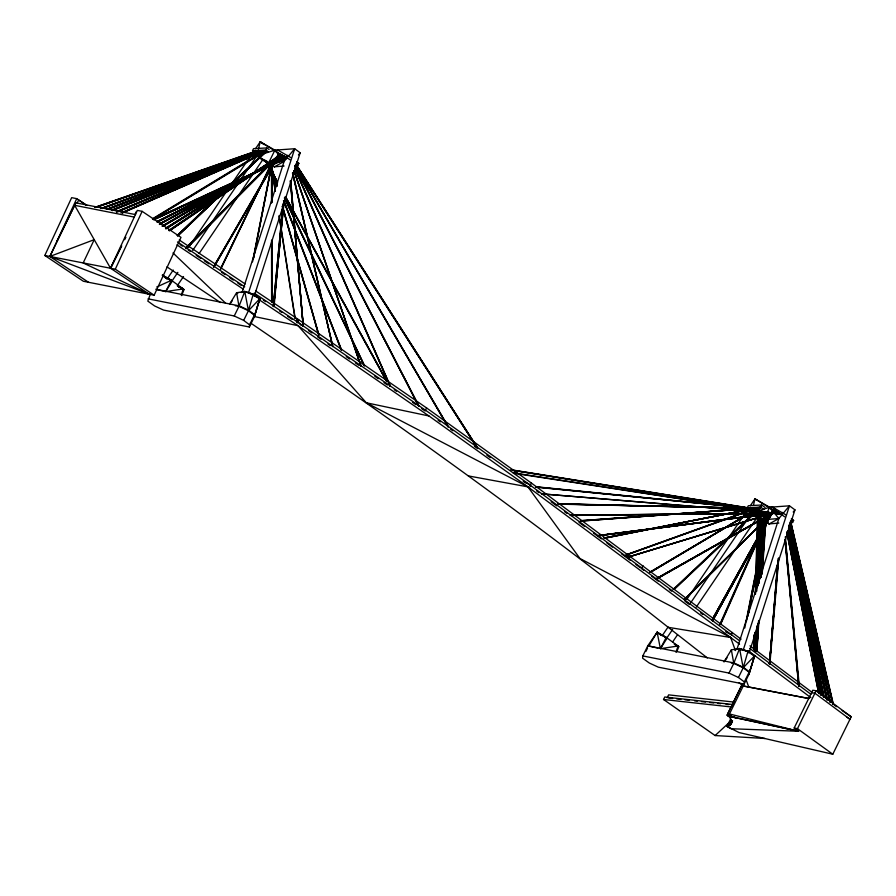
<?xml version="1.0" encoding="UTF-8"?>
<svg xmlns="http://www.w3.org/2000/svg" width="896" height="896" viewBox="0 0 896 896"><rect width="100%" height="100%" fill="white"/><g stroke="black" fill="none" stroke-linecap="round" stroke-linejoin="round"><path stroke-width="1.34" d="M753.603 649.331L754.096 634.984M755.227 593.779L757.501 516.006M754.062 648.682L754.342 634.57M755.518 594.104L757.926 516.275M754.354 648.794L754.701 634.682M756.022 591.584L758.229 516.219M754.466 650.709L755.082 632.643M756.526 590.957L759.058 517.317M754.544 650.328L755.171 632.15M756.571 591.595L759.125 517.485M754.813 649.275L755.384 632.598M756.963 586.746L757.49 571.458M757.59 568.68L759.36 517.261M754.902 650.418L755.53 632.24M757.075 587.507L759.483 517.586M755.238 649.51L755.854 631.445M757.389 586.992L759.786 517.518M755.698 651.291L756.47 628.914M758.162 585.738L760.626 518.638M756.056 651.381L756.896 629.059M758.632 583.038L760.928 518.582M756.661 641.536L756.358 651.459L758.173 626.416M756.986 634.704L757.198 629.126M758.934 583.061L761.286 518.683M263.346 151.469L262.976 150.909L263.346 151.469L122.438 212.946M755.866 651.067L757.064 625.957M759.136 582.714L760.536 553.426M760.726 549.237L762.194 518.549M755.922 651.146L757.12 626.046M759.192 582.826L762.261 518.694M756.168 651.011L756.706 639.856M756.974 634.278L757.232 628.69M759.64 578.48L760.838 553.37M761.04 549.181L761.242 545.003M761.432 540.814L762.44 519.893M756.291 651.224L757.355 628.925M759.752 578.738L762.619 518.806M757.669 627.402L756.594 651.269L757.982 626.17M760.054 578.738L762.866 518.605M756.168 651.213L757.557 626.035M760.446 577.237L763.694 519.87M756.414 651.134L757.792 627.379M760.693 577.091L762.552 544.958M762.787 540.77L763.918 521.214M760.805 577.326L764.109 520.117M756.784 651.235L758.15 627.491M761.062 577.192L761.376 571.603M761.622 567.414L763.885 528.304M764.12 524.115L764.288 521.315M756.84 651.381L758.285 626.237M758.453 623.448L758.61 620.648M761.275 574.549L763.941 528.461M764.098 525.661L764.422 520.072M756.123 651.414L757.859 626.461M761.51 573.798L765.15 521.125M756.213 651.09L758.15 623.179M761.533 574.347L765.206 521.315M761.813 573.754L762.014 570.976M762.205 568.21L764.512 534.934M764.702 532.168L765.464 521.08M756.582 651.179L758.71 620.48M761.891 574.437L765.565 521.427M756.851 651.627L758.912 620.984M762.429 571.234L765.733 522.57M778.478 558.208L769.518 663.925L777.459 565.219M777.773 565.342L769.518 663.925L777.874 560.963M778.12 561.176L778.355 558.398M769.261 663.734L769.899 663.914L778.792 558.298M150.259 294.336L147.818 301.101L154.582 305.95L163.531 310.072L249.368 326.995L249.57 324.822L254.554 314.709L248.662 310.274L239.221 305.861L155.77 289.251M254.15 295.747L259.818 298.749L254.128 317.318L259.818 298.749L253.21 294.235L244.787 291.469L236.589 292.746L229.858 303.733M254.554 314.709L254.341 316.87L249.368 326.995M282.789 206.618L273.269 306.477L283.114 203.75M283.125 206.718L273.605 306.566L284.11 201.074M274.064 306.477L283.774 200.973M284.054 201.174L273.728 306.376M744.139 684.085L744.341 681.912L749.325 671.798L743.434 667.363L733.992 662.95L647.797 645.803L642.824 655.928L642.589 658.19L649.342 663.04L658.302 667.162L744.139 684.085L749.112 673.96L749.325 671.798M751.184 654.035L754.578 655.838L748.888 674.408L754.578 655.838L747.981 651.325L739.558 648.558L731.36 649.835L723.957 661.92L727.048 657.821M261.789 151.558L261.453 150.987L261.789 151.558L118.104 211.691M252.538 261.867L271.578 164.651M253.277 259.157L271.779 164.674M253.658 257.846L271.869 164.64M757.725 507.539L626.102 554.814M744.766 628.04L765.632 522.323M746.458 621.186L765.968 522.323M747.354 617.176L766.024 522.558M748.451 613.066L766.338 522.446M747.936 615.933L766.36 522.57M257.466 153.306L256.861 155.859L240.43 180.085M258.384 149.464L260.221 141.781L274.904 150.147L284.088 161.459L242.245 292.04M752.539 509.107L751.632 512.949L690.603 602.93M753.458 505.266L754.981 498.87L769.675 507.237L778.859 518.549L737.016 649.13M513.307 472.819L782.04 514.461L513.43 473.222M254.33 315.157L248.438 310.722L253.21 294.235L244.787 291.469L241.248 292.51M749.101 672.246L743.21 667.811L747.981 651.325L739.558 648.558L734.832 649.947M181.283 295.277L183.243 288.915L171.438 280.291L162.355 275.15L163.397 276.147M254.128 317.318L259.818 298.749L248.438 310.722L238.997 306.309L235.323 305.749M676.054 652.366L678.003 646.005L666.21 637.381L657.126 632.24L647.797 645.803L657.888 648.122M748.888 674.408L754.578 655.838L743.21 667.811L733.768 663.398L731.315 663.029M248.326 293.362L294.683 148.725L300.182 152.79L254.262 296.106M605.886 538.014L756.392 507.998L604.05 537.936M743.098 650.451L789.454 505.814L794.954 509.88L749.022 653.195M598.259 535.562L778.77 512.456L598.102 535.55M275.867 159.701C277.603 152.891 283.237 151.458 276.114 157.83M181.686 295.602L184.027 289.565L177.565 285.734M676.917 651.482L678.798 646.654L674.598 644.101M447.933 426.765L295.96 166.443M476.829 447.485L296.419 165.648M730.621 719.006L726.97 726.421L738.987 732.536L832.787 754.219L851.2 716.8L816.133 690.726L812.75 690.245L794.17 728.011L798.65 731.259L731.102 728.728L726.97 726.421C734.026 725.693 731.539 717.618 727.16 715.075L742.549 683.805M570.483 515.469L779.587 513.005M570.338 515.077L779.576 513.386M581.997 521.002L754.858 508.166L581.65 520.61M719.734 624.602L765.498 521.584M720.149 624.68L766.416 520.542M720.966 623.661L766.763 520.654M259.941 151.054L260.221 151.648L259.941 151.054L111.843 210.056M44.8 255.472L115.293 269.17L142.139 211.344L180.992 237.373L154.146 295.21L83.384 281.266L44.8 255.472L71.669 197.658L76.742 198.643L86.957 205.475M297.226 322.728L298.659 319.637L255.573 290.909M88.458 282.262L49.874 256.458L76.742 198.643M74.637 205.307L110.522 268.229L149.386 294.258L49.874 256.458L74.637 205.307L134.344 217.112M220.909 268.027L270.626 165.144M221.021 268.094L270.715 165.11M220.618 269.382L270.917 165.133M418.914 405.866L294.986 165.805M541.565 493.842L780.629 513.61M56.795 241.562L75.858 202.821L135.576 214.614M77.168 203.078L78.669 200.032L86.766 205.43M134.915 214.48L136.416 211.445M110.645 268.307L121.643 245.952M254.139 151.906L252.515 150.73L253.546 148.635L266.896 147.93L269.125 149.542M252.515 150.73L265.866 150.024L266.896 147.93M274.904 150.147L268.766 162.624L256.861 155.859L274.904 150.147L294.683 148.725L288.501 156.15M280.818 155.187L276.36 151.962L277.39 149.867L291.054 157.718M289.946 159.768L286.686 157.405L287.717 155.31M296.934 164.987L297.819 165.458L298.861 163.363L296.632 161.75M148.053 298.838L234.237 315.974L239.221 305.861M249.57 324.822L243.678 320.398L248.662 310.274M296.218 320.712L297.226 318.685M297.102 322.728L298.603 319.693L426.597 407.949L531.451 483.09L741.082 639.162M426.597 407.949L425.107 410.984L421.68 408.621M529.984 486.069L531.451 483.09M642.958 565.622L641.491 568.59L643.72 570.259M645.904 651.448L647.562 648.077M748.91 508.995L747.286 507.819L748.317 505.725L761.667 505.019L765.005 507.438M764.949 738.483L715.12 735.549L663.544 699.496L664.765 696.998L733.298 704.558M747.286 507.819L760.637 507.114L761.667 505.019M667.15 697.838L668.618 694.87L734.406 702.128M775.578 512.277L771.131 509.051L772.162 506.957L785.826 514.808M784.717 516.858L781.458 514.494L782.488 512.4M731.192 634.458L732.166 632.475M790.294 521.338L792.59 522.547L793.621 520.453L791.403 518.84M642.824 655.928L729.008 673.064L733.992 662.95M744.341 681.912L738.45 677.488L743.434 667.363M791.504 729.725L728.022 715.994L736.915 718.021L730.856 716.094L727.776 713.563L742.022 684.611M730.856 716.094L727.16 715.075L730.856 716.094L729.467 713.978L727.776 713.563M728.37 725.973L731.427 719.768M729.366 725.626L731.819 720.653M730.106 725.155L731.954 721.403M730.71 724.595L732.558 720.832M731.158 723.968L732.346 721.538M794.17 728.011L797.462 728.672L816.133 690.726M121.576 245.907L110.522 268.229L137.368 210.392L142.139 211.344M124.645 239.702L125.877 237.227M559.552 504.179L752.595 508.323L558.074 503.731M666.21 637.381L660.408 648.693L678.003 646.005L674.262 644.258M749.571 508.189L513.363 470.31M750.814 508.334L535.797 487.133M773.707 509.544L712.466 620.693L711.838 620.323L773.506 509.253L711.838 620.323M213.55 266.974L273.414 163.24M275.419 159.835L278.981 153.608M213.629 266.762L273.784 163.307M214.536 266.034L273.627 163.722M275.722 160.104L279.194 154.09M274.086 163.587L213.998 266.829M276.091 160.171L279.418 153.742M390.376 386.131L295.008 168.347M649.611 644.683L657.126 632.24L667.117 638.12L660.408 648.693L657.126 632.24L661.394 635.544M268.509 166.006L186.054 248.707L268.386 166.208M274.266 160.317L280.09 153.978M769.216 663.712L769.899 663.914M162.355 275.15L172.346 281.03L165.637 291.603L156.811 289.576M166.958 279.283L173.23 270.032M188.899 246.926L229.656 186.838M231.224 184.531L250.813 155.646M252.381 153.339L253.949 151.021M255.517 148.714L260.221 141.781L273.784 150.147M171.584 281.59L177.845 272.362M192.707 250.454L237.294 184.699M177.251 285.779L183.512 276.55M199.158 253.478L262.528 160.048L268.475 163.43M662.514 635.219L668.002 627.122M686.806 599.39L748.72 508.11M750.288 505.803L754.981 498.87L767.424 506.542M666.355 638.68L672.616 629.451M672.806 641.715L677.499 634.794M696.27 607.107L757.299 517.138L769.205 523.902L778.848 523.085M760.469 507.024L761.029 507.494L674.486 589.21M229.958 303.811L232.277 300.731M265.082 166.006L281.243 154.538L169.131 230.541M270.861 164.786L274.434 166.813L284.088 161.459L286.742 158.278M298.424 154.907L300.182 152.79M769.205 523.902L751.632 512.949L769.205 523.902L778.859 518.549L789.454 505.814L769.675 507.237L751.632 512.949L757.299 517.138M793.195 511.997L794.954 509.88M281.915 155.221L282.587 155.467L246.602 177.442M293.989 170.677L360.931 366.139L293.91 170.621M361.054 366.005L294.112 170.542M283.259 155.658L283.584 156.262L283.259 155.658L162.064 226.038M160.451 223.518L284.76 156.397L159.958 223.574M106.4 209.317L258.317 151.278M285.611 156.89L285.902 157.494L285.611 156.89L156.901 221.626M152.454 218.814L264.555 150.741L264.858 151.469L264.454 150.842M185.595 248.091L265.955 167.552M271.712 161.874L279.686 153.81M267.299 166.678L186.178 248.506M272.194 161.762L274.154 159.802M186.67 247.621L265.082 169.053M273.907 160.216L277.827 156.285M272.429 162.075L280.269 154.213M684.522 599.76L775.062 510.227L684.152 599.558L774.379 511.325M100.744 208.555L256.771 151.357M684.454 599.67L775.062 510.227M286.787 157.506L287.056 158.11L286.787 157.506L153.44 219.195M177.139 235.458L228.558 186.424M230.574 184.509L266.157 150.987L231.874 183.68M177.43 235.592L228.85 186.558M177.598 235.67L222.97 192.405M225.994 189.526L228.01 187.6M233.05 182.795L266.616 151.2L234.349 181.966M177.8 235.771L229.219 186.738M234.259 181.922L266.526 151.155L265.866 150.853M177.89 235.805L229.309 186.771M255.382 151.301L255.539 151.894L255.382 151.301L94.696 207.424M672.986 589.568L760.514 506.957M674.206 588.974L760.794 507.203M715.12 735.549L730.274 721.515M168.795 230.418L280.896 154.426L281.266 155.042M169.31 230.843L281.422 154.851M170.307 230.261L262.774 167.574M165.525 228.346L282.072 155.042M166.544 227.797L235.995 184.106M239.534 181.888L243.062 179.659M165.861 228.469L282.408 155.154M166.712 228.099L282.083 155.534M165.872 228.962L282.587 155.467M152.611 219.184L264.802 151.01M152.958 219.341L264.958 151.368M649.858 572.208L759.416 507.584L651.291 571.872M649.858 572.331L759.293 507.394M651.179 571.805L759.181 507.326M162.389 226.162L283.584 155.781M163.262 225.826L283.248 156.15M163.587 225.949L283.752 156.083M775.13 511.493L656.141 578.816L776.317 510.989L656.242 578.939M656.264 578.838L776.317 510.989M776.63 510.978L656.589 579.074M160.115 223.877L274.568 162.075M277.032 160.742L284.413 156.755M159.376 224.482L284.917 156.699M157.394 221.57L285.925 157.013M157.046 221.928L285.578 157.371M157.539 221.872L286.07 157.315M157.36 222.051L285.902 157.494M153.261 219.363L287.101 157.64M154.672 219.072L286.742 157.976M153.899 219.621L287.235 157.931M153.72 219.789L287.056 158.11M156.71 287.022L171.438 280.291L165.637 291.603L183.243 288.915L178.237 286.586M120.982 212.968L263.166 150.931M122.248 212.666L262.965 151.178M122.64 212.699L263.357 151.2M116.48 211.646L261.666 151.032M116.446 211.893L261.408 151.222M116.872 211.982L261.834 151.312M111.754 210.258L260.176 151.155M112.213 210.459L260.31 151.446M112.123 210.661L258.922 152.163M107.934 208.981L258.686 151.29M107.654 209.272L258.395 151.581M107.878 209.429L258.776 151.592M49.874 256.458L94.226 239.658L83.182 262.954L149.386 294.258M102.435 208.085L257.152 151.368M102.144 208.376L255.539 152.141M102.368 208.533L257.23 151.67M626.158 554.926L757.837 507.595M626.371 555.083L757.915 507.808M95.088 207.424L255.618 151.446M96.096 207.256L255.696 151.749M96.331 207.413L255.539 151.894M798.638 685.81L799.333 685.72L798.638 685.81L784.93 539.56M777.75 511.549L627.222 557.357L777.862 511.739M627.222 557.357L777.549 511.728M604.128 538.059L756.336 508.155M604.43 538.149L756.392 507.998M598.114 535.73L778.77 512.456M778.859 512.646L598.349 535.752L777.627 512.837M290.718 180.824L303.274 326.211L290.293 180.846M332.808 346.506L292.813 172.861M270.917 164.629L274.434 166.813L284.088 165.995M275.733 162.098L284.088 161.459M778.859 518.549L763.538 519.714L769.675 507.237L773.662 507.651M580.373 520.755L754.779 508.334M580.451 521.058L754.858 508.166M740.566 650.037L743.266 649.846L745.528 651.045M303.274 326.211L290.45 180.835M570.259 515.256L779.654 513.195M557.995 503.899L752.517 508.491M558.23 503.989L752.595 508.323M541.442 493.83L780.786 513.632M535.629 486.73L751.038 508.2M535.539 486.909L751.061 508.413M668.528 697.995L672.638 698.443M676.749 698.902L680.859 699.35M684.97 699.81L689.091 700.258M694.568 700.862L697.312 701.165M701.422 701.624L705.533 702.072M709.643 702.531L713.754 702.979M717.875 703.438L720.608 703.741M726.096 704.346L728.84 704.648M663.544 699.496L732.077 707.056M811.53 692.731L814.912 693.224L849.968 719.286L846.574 716.946M510.686 469.706L749.784 508.054M512.288 470.344L749.717 508.435M250.421 322.885C392.795 419.978 533.098 520.285 668.214 627.323L730.632 637.504L739.547 644.19M468.395 475.933L527.923 486.864L730.632 637.504L735.426 650.597M738.886 682.584L743.243 685.989L808.976 698.533M808.965 698.522L743.243 685.989L729.467 713.978L798.65 731.259M254.52 316.579L297.987 325.674L428.949 415.968L527.923 486.864L579.958 558.51L730.632 637.504M259.56 300.026L297.987 325.674L366.307 402.774L428.949 415.968M728.157 716.15L797.474 731.002M280.146 154.426L279.552 154.011M178.685 286.888L183.243 288.915M675.73 644.986L678.003 646.005M234.237 315.974L243.678 320.398M729.008 673.064L738.45 677.488M181.854 288.512L184.027 289.565M675.528 645.075L678.798 646.654M524.216 481.802L529.155 484.366L739.659 640.853M366.307 402.774L527.923 486.864M725.682 631.77L731.864 635.006M296.565 162.154L298.861 163.363M276.36 151.962L286.686 157.405M791.336 519.243L793.621 520.453M771.131 509.051L781.458 514.494M248.494 292.757L251.888 294.549M164.517 276.752L172.346 281.03M658.168 633.237L667.117 638.12M268.576 163.162L256.861 155.859L262.528 160.048M179.222 239.982L245.157 283.965M177.498 241.954L244.731 286.821M254.206 293.138L299.219 323.176L430.181 413.47L529.155 484.366L530.779 486.606M180.04 244.574L182.347 246.12M188.138 249.973L190.445 251.518M196.235 255.371L200.861 258.462M204.333 260.781L208.958 263.861M221.682 272.35L225.154 274.658M229.779 277.749L233.251 280.067M237.877 283.147L241.349 285.466M255.237 294.717L257.544 296.262M263.334 300.126L265.642 301.661M279.53 310.923L281.837 312.469M287.627 316.322L292.253 319.413M176.882 244.854L243.253 289.15M166.936 266.862L220.394 302.523M115.293 269.17L154.146 295.21M308.526 330.613L311.965 332.976M317.677 336.918L321.104 339.282M327.958 344.008L330.243 345.587M346.248 356.619L349.675 358.982M355.387 362.914L358.814 365.277M374.819 376.309L378.246 378.683M383.958 382.614L387.386 384.978M394.251 389.715L396.536 391.283M412.53 402.315L415.968 404.678M834.243 705.085L836.494 706.642M842.15 710.55L851.2 716.8M164.125 276.898L166.354 278.443M164.472 276.92L166.622 278.454M438.11 420.224L440.384 421.859M450.587 429.173L452.861 430.797M474.41 446.242L477.814 448.672M486.886 455.179L490.291 457.621M523.186 481.186L525.448 482.81M237.709 293.552L236.589 292.746L238.997 306.309L244.787 291.469L248.438 310.722M772.162 506.957L775.499 509.376M790.966 521.371L792.59 522.547M296.206 164.282L297.819 165.458M760.637 507.114L763.974 509.533M265.866 150.024L268.094 151.637M797.462 728.672L832.787 754.219M754.981 498.87L756.885 500.27M260.221 141.781L264.018 144.581M271.6 164.718L274.434 166.813M536.682 491.019L538.91 492.666M551.174 501.749L556.752 505.87M564.558 511.65L566.787 513.296M579.051 522.379L584.629 526.501M593.544 533.109L601.35 538.877M606.928 543.01L612.506 547.131M621.421 553.739L630.347 560.336M635.914 564.469L640.382 567.762M749.997 645.837L812.392 692.608M749.683 648.379L810.958 694.31M651.526 576.117L658.224 581.134M669.368 589.49L671.608 591.158M684.981 601.182L689.45 604.531M700.594 612.886L702.834 614.555M748.451 650.866L810.846 697.637M668.214 627.323L707.358 657.933M173.006 252.963L225.422 302.982M299.219 323.176L301.056 325.259M657.126 632.24L657.787 633.214M296.05 164.259L477.198 447.261M295.904 164.248L477.154 447.384M295.803 164.483L476.963 447.496M295.445 165.122L448.258 426.664M295.344 165.357L448.067 426.776M266.101 161.269L277.514 182.045M285.566 196.706L386.882 381.248M265.966 161.224L277.446 182.179M285.432 196.661L386.814 381.382M265.026 160.227L277.245 182.269M285.219 196.75L386.613 381.472M294.93 165.906L418.667 406.078L295.299 167.149M269.696 166.298L277.558 182.862M284.827 197.859L364.538 365.635M267.098 161.347L268.296 163.867M269.494 166.387L277.357 182.952M284.491 197.893L364.336 365.725M267.019 161.482L268.229 164.002M269.427 166.522L277.222 182.907M284.424 198.038L364.202 365.68M294.874 168.347L390.242 386.131M294.672 168.437L390.13 386.31M270.693 166.555L277.222 183.456M284.245 201.656L341.499 349.854M270.558 166.499L277.144 183.579M284.11 201.6L341.421 349.989M270.346 166.578L277.435 184.957M283.461 200.558L341.208 350.056M745.965 679.381L748.843 687.232M270.805 164.707L276.875 186.189M282.565 206.326L318.976 335.227M270.67 164.651L276.786 186.301M282.43 206.27L318.842 335.171M270.458 164.707L276.573 186.357M282.218 206.326L318.304 334.051M258.922 300.25L259.336 301.818M790.63 521.035L833.392 704.368M790.798 522.547L833.134 704.346M790.619 522.424L832.664 702.979M790.384 522.514L832.765 704.2M292.667 172.883L332.685 346.584L292.454 172.928M790.037 523.13L830.413 702.061M789.88 523.275L830.144 702.038M789.712 523.163L829.696 700.672M789.779 524.619L829.786 701.893M827.355 699.754L789.477 525.269L827.266 699.709M789.074 525.258L827.086 699.742M788.906 525.381L826.728 699.597M788.827 525.336L826.661 699.653M788.984 528.662L824.23 697.424M788.838 528.842L823.67 695.979M788.939 530.062L823.536 696.069M788.424 528.842L823.525 697.267M788.278 530.835L821.565 695.341M788.11 530.936L821.296 695.33M787.954 530.88L820.882 693.986M787.696 530.936L820.926 695.195M787.114 531.675L819.078 693.616M787.058 533.086L818.72 693.515L786.979 533.075M743.21 667.811L739.558 648.558L733.768 663.398L731.36 649.835M271.32 164.786L275.43 191.184M279.261 215.891L295.176 318.27M271.096 164.819L275.218 191.218M279.037 215.925L294.963 318.315M785.299 536.749L799.266 685.742M785.277 539.538L798.829 685.787L785.288 540.982M290.662 180.824L303.128 326.234M271.824 164.864L271.746 202.72M271.869 240.43L271.813 302.064M271.701 164.808L271.723 202.586M271.757 240.363L271.802 301.93M271.477 164.808L271.522 202.72M271.533 240.363L271.6 302.064M773.707 509.118L712.611 620.648L774.099 509.69L712.466 620.693L773.427 510.485L711.973 620.278L773.707 509.118M819.336 693.549L787.371 531.608L819.258 693.538"/></g></svg>
